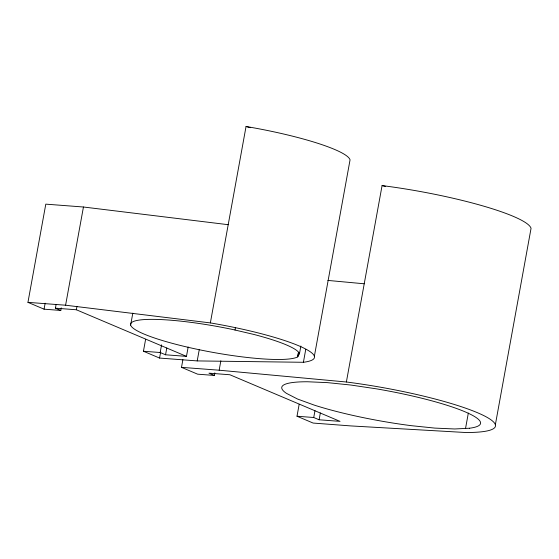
<?xml version="1.0" encoding="UTF-8"?>
<svg xmlns="http://www.w3.org/2000/svg" width="559" height="559" viewBox="0 0 559 559"><rect width="100%" height="100%" fill="white"/><g stroke="black" fill="none" stroke-linecap="round" stroke-linejoin="round"><path stroke-width="0.84" d="M61.259 307.883L60.798 310.448L44.063 309.176L27.95 302.356L45.796 204.147L83.445 207.005L228.205 224.697M44.063 309.176L45.153 303.202M60.798 310.448L55.425 308.177L56.047 304.76M27.95 302.356L65.592 305.214L83.445 207.005M188.173 346.978L186.461 356.369L76.338 309.763L76.96 306.346M130.645 325.079L132.818 313.124M305.731 349.473L303.404 362.288L197.208 360.918L159.56 358.06L143.446 351.241L145.619 339.285M186.461 356.369L165.548 354.783L160.174 352.512L161.572 344.826M159.56 358.06L160.65 352.086M165.548 354.783L166.792 347.95M214.817 372.881L214.349 375.438L197.62 374.174L181.5 367.347L182.898 359.661M197.208 360.918L199.228 349.815M303.404 362.288A101.004 15.449 10.3 0 0 210.359 322.906L246.051 126.488L250.159 127.676M181.5 367.347L219.149 370.205L220.854 360.814M235.011 330.034L235.472 327.469M297.619 356.901L299.463 353.756A85.855 13.136 10.3 0 0 253.8 334.429L233.047 329.572A85.855 13.136 10.3 0 0 132.49 321.935A85.855 13.136 10.3 0 0 197.061 349.27A85.855 13.136 10.3 0 0 297.619 356.901L298.394 352.631M297.793 356.607L298.569 352.338M299.463 353.756L300.868 346.035M219.149 370.205L346.377 382A116.153 17.769 10.3 0 1 477.358 412.668A116.153 17.769 10.3 0 1 465.724 432.512L350.759 425.916L313.117 423.058L296.997 416.231L299.17 404.276M314.361 356.286L350.053 159.874A101.004 15.449 10.3 0 0 246.051 126.488M214.349 375.438L208.975 373.167L229.889 374.754L340.019 421.367L319.105 419.781L313.732 417.503L314.976 410.669M319.105 419.781L320.342 412.947M346.377 382L382.076 185.581L385.396 186.42M465.542 428.432L468.337 413.059M495.358 424.763L531.05 228.352A116.153 17.769 10.3 0 0 382.076 185.581M55.425 308.177L76.338 309.763M143.446 351.241L160.174 352.512M296.997 416.231L313.732 417.503M327.874 280.422L364.23 283.79M65.592 305.214L210.359 322.906M469.504 428.229L454.691 428.97L434.874 428.103L411.389 425.685A101.004 15.449 10.3 0 1 314.256 405.114L297.5 399.014L286.446 393.347A101.004 15.449 10.3 0 1 307.611 381.762L327.434 382.629L350.919 385.046L376.459 388.847A101.004 15.449 10.3 0 1 469.504 428.229"/></g></svg>
